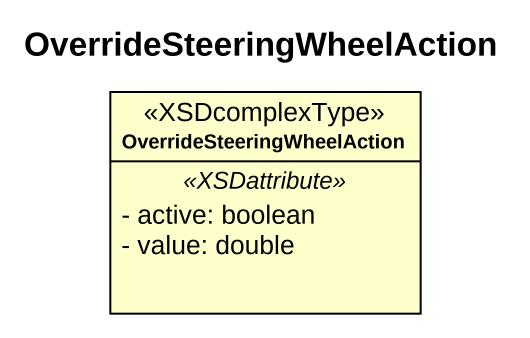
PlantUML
@startuml
title OverrideSteeringWheelAction
hide circle
hide empty members
skinparam classAttributeIconSize 0
class OverrideSteeringWheelAction <<XSDcomplexType>> {
  .. <<XSDattribute>> ..
  - active: boolean
  - value: double
}
@enduml
